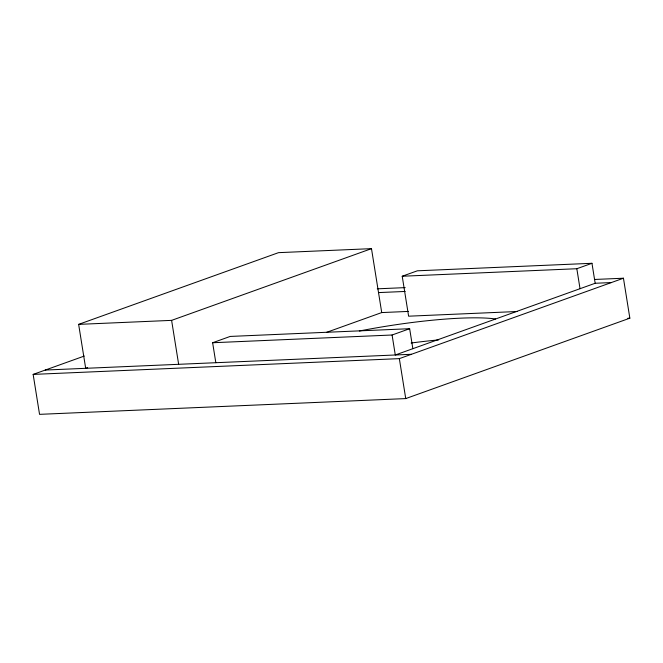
<?xml version="1.0" encoding="UTF-8"?>
<svg xmlns="http://www.w3.org/2000/svg" width="663" height="663" viewBox="0 0 663 663"><rect width="100%" height="100%" fill="white"/><g stroke="black" fill="none" stroke-linecap="round" stroke-linejoin="round"><path stroke-width="0.99" d="M87.632 367.617L85.684 368.313L78.64 324.373L278.526 252.653L371.487 248.65L381.722 312.571L326.619 332.337M78.64 324.373L171.609 320.37L371.487 248.65M594.487 279.471L623.452 278.22L629.85 318.174L405.739 398.587L39.548 414.35L33.15 374.404L84.267 356.064M215.831 362.711L212.632 342.738L230.194 336.431L409.651 328.707L412.85 348.68M517.107 311.519L408.615 316.193L402.217 276.239L417.358 270.811L591.968 263.294L595.167 283.267L395.289 354.987L392.09 335.006L409.651 328.707M402.217 276.239L576.827 268.722L591.968 263.294M33.15 374.404L399.341 358.633L623.452 278.22M377.255 288.828L405.184 287.618M378.523 292.59L405.184 291.447M595.167 283.267L611.336 282.571M381.722 312.571L408.383 311.419M627.778 318.265L629.85 318.174M212.632 342.738L392.09 335.006M45.266 370.053L411.458 354.291M576.827 268.722L580.026 288.695M399.341 358.633L405.739 398.587M171.609 320.37L178.645 364.31M411.151 343.011A120.683 17.835 -9.1 0 1 438.724 339.887M359.338 331.011A120.683 17.835 -9.1 0 1 495.51 318.969"/></g></svg>
